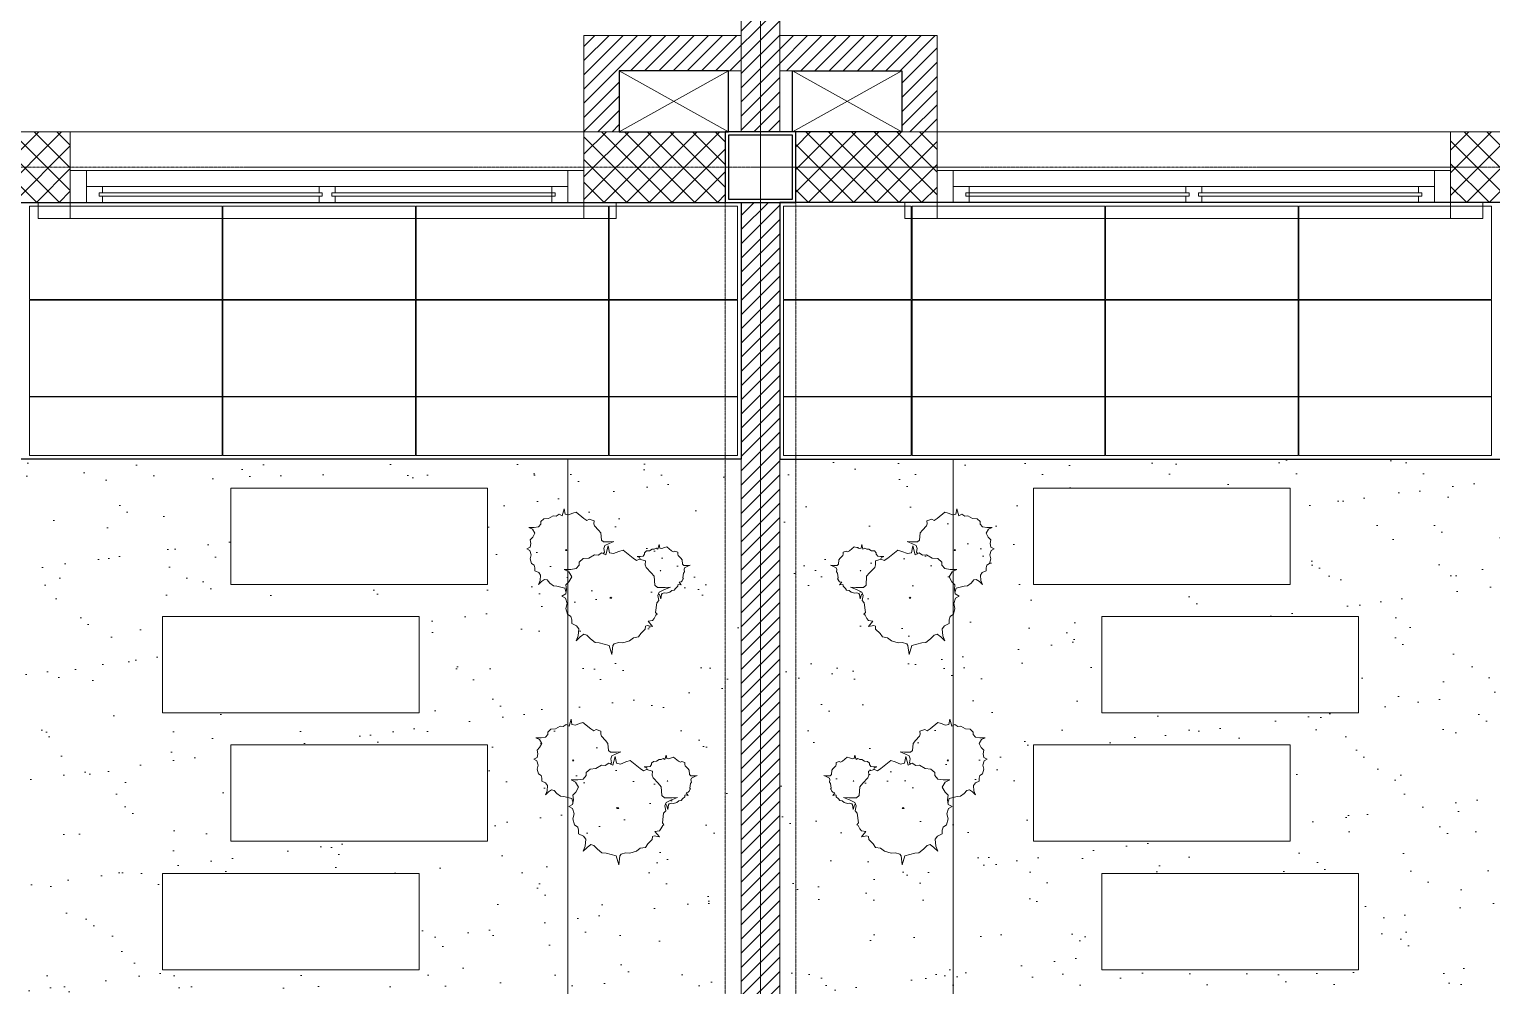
# Model space of a CAD drawing. Header units: millimetres. Extents: x 0 to 71617, y -15450 to 30894.
# Drawn here: x 50229 to 54785, y 21097 to 24076 of the extents above; entities that cross this region are included whole.
import ezdxf

# ---------------------------------------------------------------- set-up
doc = ezdxf.new("R2010")
doc.units = ezdxf.units.MM
doc.linetypes.add('CENTER2', pattern=[1.125, 0.75, -0.125, 0.125, -0.125])
doc.linetypes.add('HIDDEN', pattern=[0.375, 0.25, -0.125])
for name, color, linetype, lineweight in [('A-elevation 0.1(8)', 251, 'Continuous', 9), ('axis', 40, 'CENTER2', 5), ('DIM2', 4, 'Continuous', 5), ('Floor Hatch', 149, 'Continuous', 5), ('Hatch', 8, 'Continuous', 5), ('LINE-DETAIL-SAKURA', 2, 'Continuous', 30), ('tree', 251, 'Continuous', 0), ('Wall Brick', 5, 'Continuous', 15), ('Window', 133, 'Continuous', 5)]:
    doc.layers.add(name, color=color, linetype=linetype, lineweight=lineweight)
for name, color, linetype in [('COL', 5, 'Continuous'), ('DIM', 4, 'Continuous'), ('Floor tile', 44, 'Continuous'), ('WINDOW-PLAN-PANEL', 15, 'Continuous')]:
    doc.layers.add(name, color=color, linetype=linetype)
pattern_1 = [(45, (-2110, -10510), (-22.097087, 22.097087), [])]
pattern_2 = [(135, (-2110, -10510), (-35.35534, -35.35534), []), (225, (-2110, -10510), (35.35534, -35.35534), [])]

# ---------------------------------------------------------------- blocks, each defined once
blk = doc.blocks.new('AD2')
at = {"layer": 'Hatch'}
for points in [[(-100, 0), (0, 0), (0, -50), (-100, -50)], [(1700, 0), (1600, 0), (1600, -50), (1700, -50)]]:
    blk.add_lwpolyline(points, close=True, dxfattribs=at)
blk.add_lwpolyline([(0, -50), (1600, -50)], dxfattribs=at)
at = {"layer": 'Window'}
blk.add_line((1550, 100), (50, 100), dxfattribs=at)
for points in [[(0, 0), (0, 100), (50, 100), (50, 0)], [(50, 0), (50, 50), (100, 50), (100, 0)], [(785, 30), (90, 30), (90, 20), (785, 20)], [(815, 30), (1510, 30), (1510, 20), (815, 20)]]:
    blk.add_lwpolyline(points, close=True, dxfattribs=at)
for points in [[(1550, 100), (1550, 0), (1600, 0), (1600, 100), (1550, 100)], [(775, 20), (775, 0), (100, 0), (100, 50), (775, 50), (775, 30)], [(825, 30), (825, 50), (775, 50), (775, 30)], [(825, 30), (825, 50), (1500, 50), (1500, 30)], [(775, 0), (50, 0)], [(775, 20), (775, 0), (825, 0), (825, 20)], [(1500, 20), (1500, 0), (825, 0), (825, 20)]]:
    blk.add_lwpolyline(points, dxfattribs=at)
at = {"layer": 'Window', "elevation": 0}
blk.add_lwpolyline([(1500, 30), (1500, 50), (1550, 50), (1550, 0), (1500, 0), (1500, 20)], dxfattribs=at)
blk = doc.blocks.new('GRIDLINE-GF')
at = {"layer": 'axis'}
for p, q in [((29300, -6362.2, -0.1), (29300, 12546.8)), ((48410, 6500), (-4020, 6500))]:
    blk.add_line(p, q, dxfattribs=at)
blk = doc.blocks.new('SHALF')
at = {"layer": 'Hatch'}
for points in [[(31285, 95), (31625, -95)], [(31625, 95), (31285, -95)], [(32165, 95), (31825, -95)], [(31825, 95), (32165, -95)]]:
    blk.add_lwpolyline(points, dxfattribs=at)
blk = doc.blocks.new('2D WALL G.F')
at = {"layer": 'Hatch'}
h = blk.add_hatch(dxfattribs=at)
h.set_pattern_fill('LINE', color=256, scale=250, angle=45, style=0)
h.set_pattern_definition(pattern_1)
h.paths.add_polyline_path([(25150, 3370), (25590, 3370), (25590, 3290), (25730, 3290), (25730, 3390), (26390, 3390), (26390, 3510), (25150, 3510)])
h.paths.add_polyline_path([(24070, 3370), (24550, 3370), (24550, 3510), (24000, 3510), (24000, 3370)])
h.paths.add_polyline_path([(24110, 1210), (25730, 1210), (25730, 2490), (25590, 2490), (25590, 1340), (24110, 1340)])
h.paths.add_polyline_path([(25210.2, -2590), (25210, 110), (25730, 110), (25730, -10), (25330, -10), (25330, -2590)])
h.paths.add_polyline_path([(25210, -3490), (25210, -3390), (25330, -3390), (25330, -3490)])
h.paths.add_polyline_path([(29190, -110), (29310, -110), (29310, -2890), (29190, -2890)])
h.paths.add_polyline_path([(31560, 110), (31560, 300), (31940, 300), (31940, 410), (31450, 410), (31450, 110)])
h.paths.add_polyline_path([(32060, 3390), (31940, 3390), (31940, 110), (32060, 110)])
h.paths.add_polyline_path([(30210, 3390), (31890, 3390), (31890, 3510), (30210, 3510)])
h.paths.add_polyline_path([(26610, 3510), (26710, 3510), (26710, 3390), (26610, 3390)])
h = blk.add_hatch(dxfattribs=at)
h.set_pattern_fill('LINE', color=256, scale=250, angle=45, style=0)
h.set_pattern_definition(pattern_1)
h.paths.add_polyline_path([(32440, 110), (32440, 300), (32060, 300), (32060, 410), (32550, 410), (32550, 110)])
h.paths.add_polyline_path([(34810, -110), (34690, -110), (34690, -2890), (34810, -2890)])
h.paths.add_polyline_path([(38790, -3490), (38790, -3390), (38670, -3390), (38670, -3490)])
h.paths.add_polyline_path([(38789.8, -2590), (38790, 110), (38270, 110), (38270, -10), (38670, -10), (38670, -2590)])
h.paths.add_polyline_path([(39890, 1210), (38270, 1210), (38270, 2490), (38410, 2490), (38410, 1340), (39890, 1340)])
h.paths.add_polyline_path([(38850, 3370), (38410, 3370), (38410, 3290), (38270, 3290), (38270, 3390), (37610, 3390), (37610, 3510), (38850, 3510)])
h.paths.add_polyline_path([(39450, 3370), (39450, 3510), (40000, 3510), (40000, 3370), (39930, 3370)])
h.paths.add_polyline_path([(37390, 3510), (37290, 3510), (37290, 3390), (37390, 3390)])
h.paths.add_polyline_path([(33790, 3390), (32110, 3390), (32110, 3510), (33790, 3510)])
h = blk.add_hatch(dxfattribs=at)
h.set_pattern_fill('NET', color=256, scale=400, angle=135, style=0)
h.set_pattern_definition(pattern_2)
h.paths.add_polyline_path([(29190, -3110), (29190, -3490), (28750, -3490), (28750, -3710), (29410, -3710), (29410, -3110)])
h.paths.add_polyline_path([(29410, -110), (29850, -110), (29850, 110), (29410, 110)])
h.paths.add_polyline_path([(31450, 110), (31890, 110), (31890, -110), (31450, -110)])
h = blk.add_hatch(dxfattribs=at)
h.set_pattern_fill('NET', color=256, scale=400, angle=135, style=0)
h.set_pattern_definition(pattern_2)
h.paths.add_polyline_path([(34810, -3110), (34810, -3490), (35250, -3490), (35250, -3710), (34590, -3710), (34590, -3110)])
h.paths.add_polyline_path([(34590, -110), (34150, -110), (34150, 110), (34590, 110)])
h.paths.add_polyline_path([(32550, 110), (32110, 110), (32110, -110), (32550, -110)])
h = blk.add_hatch(dxfattribs=at)
h.set_pattern_fill('LINE', color=256, scale=250, angle=45, style=0)
h.set_pattern_definition(pattern_1)
h.paths.add_polyline_path([(32060, -110), (31940, -110), (31940, -4590), (32060, -4590)])
h.paths.add_polyline_path([(32040, -5410), (31960, -5410), (31960, -10290), (32040, -10290)])
h = blk.add_hatch(dxfattribs=at)
h.set_pattern_fill('LINE', color=256, scale=250, angle=45, style=0)
h.set_pattern_definition(pattern_1)
h.paths.add_polyline_path([(31940, -110), (32060, -110), (32060, -4590), (31940, -4590)])
h.paths.add_polyline_path([(31960, -5410), (32040, -5410), (32040, -10290), (31960, -10290)])
h = blk.add_hatch(dxfattribs=at)
h.set_pattern_fill('LINE', color=256, scale=250, angle=45, style=0)
h.set_pattern_definition(pattern_1)
h.paths.add_polyline_path([(31940, -110), (32060, -110), (32060, -4590), (31940, -4590)])
h.paths.add_polyline_path([(31940, -5410), (32060, -5410), (32060, -10290), (31940, -10290)])
at = {"layer": 'Hatch', "color": 3, "linetype": 'HIDDEN', "elevation": 7.9}
for points in [[(32000, -10500), (24000, -10500), (24000, 5500), (32000, 5500)], [(32000, -10500), (40000, -10500), (40000, 5500), (32000, 5500)]]:
    blk.add_lwpolyline(points, close=True, dxfattribs=at)
at = {"layer": 'Wall Brick'}
for points in [[(32060, 3390), (31940, 3390), (31940, 110), (32060, 110)], [(31940, 3390), (32060, 3390), (32060, 110), (31940, 110)], [(31940, 3390), (32060, 3390), (32060, 110), (31940, 110)], [(32060, 3390), (31940, 3390), (31940, 110), (32060, 110)], [(29410, -110), (29850, -110), (29850, 110), (29410, 110)], [(29850, 110), (29850, -110), (31450, -110), (31450, 110)], [(31450, 110), (31890, 110), (31890, -110), (31450, -110)], [(32550, 110), (32110, 110), (32110, -110), (32550, -110)], [(34150, 110), (34150, -110), (32550, -110), (32550, 110)], [(34590, -110), (34150, -110), (34150, 110), (34590, 110)], [(32060, -110), (31940, -110), (31940, -4590), (32060, -4590)], [(31940, -110), (32060, -110), (32060, -4590), (31940, -4590)], [(31940, -110), (32060, -110), (32060, -4590), (31940, -4590)], [(32060, -110), (31940, -110), (31940, -4590), (32060, -4590)]]:
    blk.add_lwpolyline(points, close=True, dxfattribs=at)
for points in [[(31560, 110), (31560, 300), (31940, 300), (31940, 410), (31450, 410), (31450, 110), (31560, 110)], [(32440, 110), (32440, 300), (32060, 300), (32060, 410), (32550, 410), (32550, 110), (32440, 110)]]:
    blk.add_lwpolyline(points, dxfattribs=at)
blk.add_blockref('SHALF', (275, 205), dxfattribs=at)
blk = doc.blocks.new('trees top 024')
at = {"color": 0}
for p, q in [((-1.515, 2.858), (-1.577, 2.629)), ((-1.484, 2.679), (-1.515, 2.858)), ((-2.166, 2.53), (-2.267, 2.44)), ((-2.267, 2.44), (-2.267, 2.361)), ((-2.019, 2.54), (-2.166, 2.53)), ((-1.872, 2.629), (-2.019, 2.54)), ((-1.771, 2.619), (-1.872, 2.629)), ((-1.678, 2.679), (-1.771, 2.619)), ((-1.577, 2.629), (-1.678, 2.679)), ((-1.376, 2.659), (-1.484, 2.679)), ((-1.236, 2.719), (-1.376, 2.659)), ((-1.128, 2.748), (-1.236, 2.719)), ((-0.872, 2.54), (-1.128, 2.748)), ((-0.779, 2.48), (-0.872, 2.54)), ((-0.701, 2.52), (-0.779, 2.48)), ((-0.546, 2.47), (-0.701, 2.52)), ((-0.554, 2.371), (-0.546, 2.47)), ((-0.531, 2.301), (-0.554, 2.371)), ((-2.655, 2.252), (-2.538, 2.192)), ((-2.484, 2.252), (-2.655, 2.252)), ((-2.531, 1.934), (-2.608, 1.854)), ((-2.538, 2.192), (-2.461, 2.063)), ((-2.461, 2.063), (-2.531, 1.934)), ((-2.345, 2.272), (-2.484, 2.252)), ((-2.267, 2.361), (-2.345, 2.272)), ((-0.399, 2.162), (-0.531, 2.301)), ((-0.322, 2.073), (-0.399, 2.162)), ((-0.306, 1.844), (-0.322, 2.073)), ((-2.616, 1.616), (-2.717, 1.556)), ((-2.717, 1.556), (-2.624, 1.506)), ((-2.624, 1.506), (-2.577, 1.367)), ((-2.593, 1.735), (-2.616, 1.616)), ((-2.608, 1.854), (-2.593, 1.735)), ((-1.446, 1.536), (-1.469, 1.506)), ((-1.469, 1.506), (-1.422, 1.506)), ((-1.422, 1.506), (-1.446, 1.536)), ((-0.291, 1.428), (-0.407, 1.354)), ((-0.236, 1.785), (-0.306, 1.844)), ((-0.165, 1.366), (-0.291, 1.428)), ((-0.25, 1.397), (-0.205, 1.447)), ((-0.043, 1.785), (-0.236, 1.785)), ((-0.229, 1.576), (-0.198, 1.665)), ((-0.205, 1.447), (-0.229, 1.576)), ((-0.198, 1.665), (-0.058, 1.735)), ((-0.087, 1.652), (-0.165, 1.366)), ((-0.048, 1.428), (-0.087, 1.652)), ((-0.058, 1.735), (0.097, 1.795)), ((0.087, 1.404), (-0.048, 1.428)), ((0.097, 1.795), (-0.043, 1.785)), ((0.262, 1.478), (0.087, 1.404)), ((0.397, 1.515), (0.262, 1.478)), ((0.717, 1.255), (0.397, 1.515)), ((1.155, 1.49), (1.092, 1.434)), ((1.092, 1.434), (1.092, 1.384)), ((1.247, 1.496), (1.155, 1.49)), ((1.339, 1.552), (1.247, 1.496)), ((1.402, 1.546), (1.339, 1.552)), ((1.461, 1.583), (1.402, 1.546)), ((1.524, 1.552), (1.461, 1.583)), ((1.562, 1.695), (1.524, 1.552)), ((1.582, 1.583), (1.562, 1.695)), ((1.65, 1.57), (1.582, 1.583)), ((1.737, 1.608), (1.65, 1.57)), ((1.805, 1.626), (1.737, 1.608)), ((1.964, 1.496), (1.805, 1.626)), ((2.023, 1.459), (1.964, 1.496)), ((2.071, 1.483), (2.023, 1.459)), ((2.168, 1.452), (2.071, 1.483)), ((2.163, 1.39), (2.168, 1.452)), ((-2.577, 1.367), (-2.608, 1.238)), ((-2.608, 1.238), (-2.569, 1.089)), ((-2.569, 1.089), (-2.484, 1.029)), ((-2.484, 1.029), (-2.461, 0.95)), ((-2.461, 0.95), (-2.461, 0.851)), ((-1.027, 1.031), (-1.124, 0.919)), ((-0.901, 1.242), (-1.027, 1.13)), ((-1.027, 1.13), (-1.027, 1.031)), ((-0.717, 1.255), (-0.901, 1.242)), ((-0.533, 1.366), (-0.717, 1.255)), ((-0.407, 1.354), (-0.533, 1.366)), ((0.833, 1.18), (0.717, 1.255)), ((0.93, 1.23), (0.833, 1.18)), ((0.957, 1.316), (0.85, 1.316)), ((0.85, 1.316), (0.923, 1.279)), ((0.923, 1.279), (0.96, 1.217)), ((1.124, 1.168), (0.93, 1.23)), ((1.044, 1.328), (0.957, 1.316)), ((1.092, 1.384), (1.044, 1.328)), ((1.114, 1.043), (1.124, 1.168)), ((1.143, 0.956), (1.114, 1.043)), ((1.308, 0.783), (1.143, 0.956)), ((2.178, 1.347), (2.163, 1.39)), ((2.26, 1.26), (2.178, 1.347)), ((2.308, 1.204), (2.26, 1.26)), ((2.318, 1.061), (2.308, 1.204)), ((2.362, 1.024), (2.318, 1.061)), ((2.483, 1.024), (2.362, 1.024)), ((2.366, 0.893), (2.386, 0.949)), ((2.386, 0.949), (2.473, 0.993)), ((2.473, 0.993), (2.57, 1.03)), ((2.57, 1.03), (2.483, 1.024)), ((-2.461, 0.851), (-2.337, 0.791)), ((-2.29, 0.533), (-2.345, 0.403)), ((-2.345, 0.403), (-2.244, 0.503)), ((-2.337, 0.791), (-2.275, 0.711)), ((-2.275, 0.711), (-2.29, 0.533)), ((-2.244, 0.503), (-2.143, 0.572)), ((-2.143, 0.572), (-2.066, 0.552)), ((-2.066, 0.552), (-1.973, 0.453)), ((-1.298, 0.894), (-1.511, 0.894)), ((-1.511, 0.894), (-1.366, 0.82)), ((-1.356, 0.497), (-1.453, 0.397)), ((-1.366, 0.82), (-1.269, 0.658)), ((-1.269, 0.658), (-1.356, 0.497)), ((-1.124, 0.919), (-1.298, 0.894)), ((1.405, 0.671), (1.308, 0.783)), ((1.424, 0.385), (1.405, 0.671)), ((1.606, 0.869), (1.591, 0.85)), ((1.591, 0.85), (1.62, 0.85)), ((1.62, 0.85), (1.606, 0.869)), ((2.207, 0.477), (2.279, 0.49)), ((2.279, 0.39), (2.207, 0.477)), ((2.279, 0.49), (2.304, 0.521)), ((2.304, 0.521), (2.333, 0.577)), ((2.328, 0.62), (2.347, 0.775)), ((2.352, 0.589), (2.328, 0.62)), ((2.333, 0.577), (2.352, 0.589)), ((2.347, 0.775), (2.381, 0.813)), ((2.381, 0.813), (2.366, 0.893)), ((-1.973, 0.453), (-1.856, 0.364)), ((-1.856, 0.364), (-1.748, 0.354)), ((-1.748, 0.354), (-1.492, 0.284)), ((-1.463, 0.099), (-1.589, 0.025)), ((-1.589, 0.025), (-1.473, -0.037)), ((-1.492, 0.284), (-1.451, 0.142)), ((-1.434, 0.248), (-1.463, 0.099)), ((-1.453, 0.397), (-1.434, 0.248)), ((0, 0), (-0.029, -0.037)), ((0.029, -0.037), (0, 0)), ((1.511, 0.311), (1.424, 0.385)), ((1.754, 0.311), (1.511, 0.311)), ((1.521, 0.05), (1.56, 0.161)), ((1.55, -0.112), (1.521, 0.05)), ((1.539, 0.096), (1.577, 0.086)), ((1.56, 0.161), (1.734, 0.248)), ((1.577, 0.086), (1.62, -0.063)), ((1.62, -0.063), (1.64, 0.086)), ((1.64, 0.086), (1.659, 0.111)), ((1.659, 0.111), (1.727, 0.136)), ((1.727, 0.136), (1.8, 0.13)), ((1.734, 0.248), (1.928, 0.323)), ((1.928, 0.323), (1.754, 0.311)), ((1.8, 0.13), (1.906, 0.161)), ((1.906, 0.161), (1.969, 0.21)), ((1.969, 0.21), (2.052, 0.223)), ((2.052, 0.223), (2.09, 0.279)), ((2.09, 0.279), (2.163, 0.347)), ((2.163, 0.347), (2.168, 0.397)), ((2.168, 0.397), (2.192, 0.409)), ((2.192, 0.409), (2.279, 0.39)), ((-1.473, -0.037), (-1.415, -0.211)), ((-1.415, -0.211), (-1.453, -0.373)), ((-1.453, -0.373), (-1.405, -0.559)), ((-0.029, -0.037), (0.029, -0.037)), ((1.444, -0.497), (1.482, -0.186)), ((1.482, -0.186), (1.55, -0.112)), ((-1.405, -0.559), (-1.298, -0.634)), ((-1.298, -0.634), (-1.269, -0.733)), ((-1.269, -0.733), (-1.269, -0.857)), ((-1.269, -0.857), (-1.114, -0.932)), ((-1.114, -0.932), (-1.037, -1.031)), ((1.114, -1.043), (1.124, -0.944)), ((1.124, -0.944), (1.172, -0.919)), ((1.172, -0.919), (1.347, -0.956)), ((1.201, -0.783), (1.347, -0.758)), ((1.347, -0.956), (1.201, -0.783)), ((1.347, -0.758), (1.395, -0.696)), ((1.395, -0.696), (1.453, -0.584)), ((1.492, -0.559), (1.444, -0.497)), ((1.453, -0.584), (1.492, -0.559)), ((-1.056, -1.255), (-1.124, -1.416)), ((-1.124, -1.416), (-0.998, -1.292)), ((-1.037, -1.031), (-1.056, -1.255)), ((-0.998, -1.292), (-0.872, -1.205)), ((-0.872, -1.205), (-0.775, -1.23)), ((-0.775, -1.23), (-0.659, -1.354)), ((-0.659, -1.354), (-0.514, -1.466)), ((0.388, -1.478), (0.601, -1.416)), ((0.601, -1.416), (0.727, -1.317)), ((0.727, -1.317), (0.891, -1.292)), ((0.891, -1.292), (0.969, -1.18)), ((0.969, -1.18), (1.114, -1.043)), ((-0.514, -1.466), (-0.378, -1.478)), ((-0.378, -1.478), (-0.058, -1.565)), ((-0.058, -1.565), (0.029, -1.863)), ((0.029, -1.863), (0.068, -1.565)), ((0.068, -1.565), (0.107, -1.515)), ((0.107, -1.515), (0.242, -1.466)), ((0.242, -1.466), (0.388, -1.478))]:
    blk.add_line(p, q, dxfattribs=at)
blk = doc.blocks.new('tree0002')
at = {"color": 0, "xscale": 500, "yscale": 500, "zscale": 500}
blk.add_blockref('trees top 024', (1737266, 70360), dxfattribs=at)
blk = doc.blocks.new('LANDSCAPE SITE')
h = blk.add_hatch()
h.set_pattern_fill('AR-SAND', color=256, scale=5, angle=180, style=0)
h.paths.add_polyline_path([(31410, 3790), (31410, 7510), (31310, 7510), (31310, 9490), (33400, 9490), (33400, 3790)])
h.paths.add_polyline_path([(32937.1, 5000), (32937.1, 4700), (32137.1, 4700), (32137.1, 5000)], flags=16)
h.paths.add_polyline_path([(33150, 5400), (33150, 5100), (32350, 5100), (32350, 5400)], flags=16)
h.paths.add_polyline_path([(32937.1, 5800), (32937.1, 5500), (32137.1, 5500), (32137.1, 5800)], flags=16)
h.paths.add_polyline_path([(32937.1, 6200), (32937.1, 5900), (32137.1, 5900), (32137.1, 6200)], flags=16)
h.paths.add_polyline_path([(33150, 6600), (33150, 6300), (32350, 6300), (32350, 6600)], flags=16)
h.paths.add_polyline_path([(33150, 7000), (33150, 6700), (32350, 6700), (32350, 7000)], flags=16)
h.paths.add_polyline_path([(32938, 7400), (32938, 7100), (32138, 7100), (32138, 7400)], flags=16)
h.paths.add_polyline_path([(33150, 7800), (33150, 7500), (32350, 7500), (32350, 7800)], flags=16)
h.paths.add_polyline_path([(32937.1, 8200), (32937.1, 7900), (32137.1, 7900), (32137.1, 8200)], flags=16)
h.paths.add_polyline_path([(33150, 8600), (33150, 8300), (32350, 8300), (32350, 8600)], flags=16)
h.paths.add_polyline_path([(32937.1, 9000), (32937.1, 8700), (32137.1, 8700), (32137.1, 9000)], flags=16)
h.paths.add_polyline_path([(33150, 9400), (33150, 9100), (32350, 9100), (32350, 9400)], flags=16)
h = blk.add_hatch()
h.set_pattern_fill('AR-SAND', color=256, scale=5, angle=180, style=0)
h.paths.add_polyline_path([(33400, 730.5), (33400, 9490), (33940, 9490), (33940, 5810), (33890, 5810), (33890, 4990), (33940, 4990), (33940, 110), (33894.8, 110), (33894.8, 730.5)])
h = blk.add_hatch()
h.set_pattern_fill('AR-SAND', color=256, scale=5, angle=180, style=0)
h.paths.add_polyline_path([(34600, 730.5), (34600, 9490), (34060, 9490), (34060, 5810), (34110, 5810), (34110, 4990), (34060, 4990), (34060, 110), (34105.2, 110), (34105.2, 730.5)])
h = blk.add_hatch()
h.set_pattern_fill('AR-SAND', color=256, scale=5, angle=180, style=0)
h.paths.add_polyline_path([(36590, 3790), (36590, 7510), (36690, 7510), (36690, 9490), (34600, 9490), (34600, 3790)])
h.paths.add_polyline_path([(35062.9, 5000), (35062.9, 4700), (35862.9, 4700), (35862.9, 5000)], flags=16)
h.paths.add_polyline_path([(34850, 5400), (34850, 5100), (35650, 5100), (35650, 5400)], flags=16)
h.paths.add_polyline_path([(35062.9, 5800), (35062.9, 5500), (35862.9, 5500), (35862.9, 5800)], flags=16)
h.paths.add_polyline_path([(35062.9, 6200), (35062.9, 5900), (35862.9, 5900), (35862.9, 6200)], flags=16)
h.paths.add_polyline_path([(34850, 6600), (34850, 6300), (35650, 6300), (35650, 6600)], flags=16)
h.paths.add_polyline_path([(34850, 7000), (34850, 6700), (35650, 6700), (35650, 7000)], flags=16)
h.paths.add_polyline_path([(35062, 7400), (35062, 7100), (35862, 7100), (35862, 7400)], flags=16)
h.paths.add_polyline_path([(34850, 7800), (34850, 7500), (35650, 7500), (35650, 7800)], flags=16)
h.paths.add_polyline_path([(35062.9, 8200), (35062.9, 7900), (35862.9, 7900), (35862.9, 8200)], flags=16)
h.paths.add_polyline_path([(34850, 8600), (34850, 8300), (35650, 8300), (35650, 8600)], flags=16)
h.paths.add_polyline_path([(35062.9, 9000), (35062.9, 8700), (35862.9, 8700), (35862.9, 9000)], flags=16)
h.paths.add_polyline_path([(34850, 9400), (34850, 9100), (35650, 9100), (35650, 9400)], flags=16)
at = {"elevation": 0}
for points in [[(31410, 3790), (31410, 7510), (31310, 7510), (31310, 9490), (33400, 9490), (33400, 3790)], [(33400, 730.5), (33400, 9490), (33940, 9490), (33940, 5810), (33890, 5810), (33890, 4990), (33940, 4990), (33940, 110), (33894.8, 110), (33894.8, 730.5)], [(34600, 730.5), (34600, 9490), (34060, 9490), (34060, 5810), (34110, 5810), (34110, 4990), (34060, 4990), (34060, 110), (34105.2, 110), (34105.2, 730.5)], [(36590, 3790), (36590, 7510), (36690, 7510), (36690, 9490), (34600, 9490), (34600, 3790)]]:
    blk.add_lwpolyline(points, close=True, dxfattribs=at)
at = {"yscale": 0.1925586510379964, "zscale": 0.1925586510379964}
for p, xscale in [((-300991.6, -4487.6, 0), 0.1925586510379964), ((-300991.6, -4487.6, 0), 0.1925586510379964), ((368991.6, -4487.6, 0), -0.1925586510379964), ((368991.6, -4487.6, 0), -0.1925586510379964), ((-300969.9, -5142.9, 0), 0.1925586510379964), ((368969.9, -5142.9, 0), -0.1925586510379964)]:
    blk.add_blockref('tree0002', p, dxfattribs=dict(at, xscale=xscale))
blk = doc.blocks.new('Col-1')
at = {"layer": 'COL'}
for points in [[(-10, -10), (210, -10), (210, 210), (-10, 210)], [(0, 0), (200, 0), (200, 200), (0, 200)]]:
    blk.add_lwpolyline(points, close=True, dxfattribs=at)
blk = doc.blocks.new('COL-GF1')
at = {"layer": 'COL'}
blk.add_blockref('Col-1', (31900, 5200), dxfattribs=at)
blk = doc.blocks.new('FENCE1')
at = {"layer": 'Hatch', "color": 3}
for points in [[(34000, -100), (26000, -100), (26000, 15900), (34000, 15900)], [(34000, -100), (42000, -100), (42000, 15900), (34000, 15900)]]:
    blk.add_lwpolyline(points, close=True, dxfattribs=at)

msp = doc.modelspace()

# ---------------------------------------------------------------- linework, layer by layer
at = {"layer": 'A-elevation 0.1(8)', "elevation": 0}
for points in [[(51656.5, 22646.7), (51656.5, 22346.7), (50856.5, 22346.7), (50856.5, 22646.7)], [(53356.5, 22646.7), (53356.5, 22346.7), (54156.5, 22346.7), (54156.5, 22646.7)], [(51443.7, 22246.7), (51443.7, 21946.7), (50643.7, 21946.7), (50643.7, 22246.7)], [(53569.4, 22246.7), (53569.4, 21946.7), (54369.4, 21946.7), (54369.4, 22246.7)], [(51656.5, 21846.7), (51656.5, 21546.7), (50856.5, 21546.7), (50856.5, 21846.7)], [(53356.5, 21846.7), (53356.5, 21546.7), (54156.5, 21546.7), (54156.5, 21846.7)], [(51443.7, 21446.7), (51443.7, 21146.7), (50643.7, 21146.7), (50643.7, 21446.7)], [(53569.4, 21446.7), (53569.4, 21146.7), (54369.4, 21146.7), (54369.4, 21446.7)]]:
    msp.add_lwpolyline(points, close=True, dxfattribs=at)
at = {"layer": 'DIM', "elevation": 0}
for points in [[(52406.5, 23946.7), (52066.5, 23946.7), (52066.5, 23756.7), (52406.5, 23756.7)], [(52606.5, 23946.7), (52946.5, 23946.7), (52946.5, 23756.7), (52606.5, 23756.7)]]:
    msp.add_lwpolyline(points, close=True, dxfattribs=at)
at = {"layer": 'Floor Hatch', "ltscale": 100, "elevation": 0}
for points in [[(50829.5, 23234.7), (50229.5, 23234.7), (50229.5, 23524.7), (50829.5, 23524.7)], [(51431.5, 23234.7), (50831.5, 23234.7), (50831.5, 23524.7), (51431.5, 23524.7)], [(52033.5, 23234.7), (51433.5, 23234.7), (51433.5, 23524.7), (52033.5, 23524.7)], [(52434.5, 23524.7), (52035.5, 23524.7), (52035.5, 23234.7), (52434.5, 23234.7)], [(52578.5, 23524.7), (52975.5, 23524.7), (52975.5, 23234.7), (52578.5, 23234.7)], [(52979.5, 23234.7), (53579.5, 23234.7), (53579.5, 23524.7), (52979.5, 23524.7)], [(53581.5, 23234.7), (54181.5, 23234.7), (54181.5, 23524.7), (53581.5, 23524.7)], [(54183.5, 23234.7), (54783.5, 23234.7), (54783.5, 23524.7), (54183.5, 23524.7)], [(50829.5, 22932.7), (50229.5, 22932.7), (50229.5, 23232.7), (50829.5, 23232.7)], [(51431.5, 22932.7), (50831.5, 22932.7), (50831.5, 23232.7), (51431.5, 23232.7)], [(52033.5, 22932.7), (51433.5, 22932.7), (51433.5, 23232.7), (52033.5, 23232.7)], [(52434.5, 23232.7), (52035.5, 23232.7), (52035.5, 22932.7), (52434.5, 22932.7)], [(52578.5, 23232.7), (52975.5, 23232.7), (52975.5, 22932.7), (52578.5, 22932.7)], [(52979.5, 22932.7), (53579.5, 22932.7), (53579.5, 23232.7), (52979.5, 23232.7)], [(53581.5, 22932.7), (54181.5, 22932.7), (54181.5, 23232.7), (53581.5, 23232.7)], [(54183.5, 22932.7), (54783.5, 22932.7), (54783.5, 23232.7), (54183.5, 23232.7)], [(50829.5, 22930.7), (50229.5, 22930.7), (50229.5, 22748.7), (50829.5, 22748.7)], [(51431.5, 22930.7), (50831.5, 22930.7), (50831.5, 22748.7), (51431.5, 22748.7)], [(52033.5, 22930.7), (51433.5, 22930.7), (51433.5, 22748.7), (52033.5, 22748.7)], [(52434.5, 22930.7), (52035.5, 22930.7), (52035.5, 22748.7), (52434.5, 22748.7)], [(52578.5, 22930.7), (52975.5, 22930.7), (52975.5, 22748.7), (52578.5, 22748.7)], [(52979.5, 22930.7), (53579.5, 22930.7), (53579.5, 22748.7), (52979.5, 22748.7)], [(53581.5, 22930.7), (54181.5, 22930.7), (54181.5, 22748.7), (53581.5, 22748.7)], [(54183.5, 22930.7), (54783.5, 22930.7), (54783.5, 22748.7), (54183.5, 22748.7)]]:
    msp.add_lwpolyline(points, close=True, dxfattribs=at)
at = {"layer": 'Floor tile', "elevation": 0}
for points in [[(49815.7, 23536.7), (52446.5, 23536.7), (52446.5, 22736.7), (49816.5, 22736.7)], [(55197.4, 23536.7), (52566.5, 23536.7), (52566.5, 22736.7), (55196.5, 22736.7)]]:
    msp.add_lwpolyline(points, close=True, dxfattribs=at)
at = {"layer": 'WINDOW-PLAN-PANEL', "linetype": 'HIDDEN', "lineweight": 9, "elevation": 0}
for points in [[(44506.5, 16646.2), (49916.5, 16646.2), (49916.5, 18236.7), (52396.5, 18236.7), (52396.5, 23536.7)], [(60506.5, 16646.2), (55096.5, 16646.2), (55096.5, 18236.7), (52616.5, 18236.7), (52616.5, 23536.7)]]:
    msp.add_lwpolyline(points, dxfattribs=at)

# ---------------------------------------------------------------- block references
at = {"layer": 'DIM2'}
msp.add_blockref('GRIDLINE-GF', (23206.5, 17146.7, 0), dxfattribs=at)
at = {"layer": 'LINE-DETAIL-SAKURA'}
for name, p in [('FENCE1', (18506.5, 13247.1, 15.9)), ('COL-GF1', (20506.5, 18346.7, 0))]:
    msp.add_blockref(name, p, dxfattribs=at)
at = {"layer": 'tree'}
msp.add_blockref('LANDSCAPE SITE', (18506.5, 13246.7), dxfattribs=at)
at = {"layer": 'Wall Brick', "color": 1}
msp.add_blockref('2D WALL G.F', (20506.5, 23646.7, 0), dxfattribs=at)
at = {"layer": 'Window', "xscale": -1}
msp.add_blockref('AD2', (51956.5, 23536.7, 0), dxfattribs=at)
at = {"layer": 'Window'}
msp.add_blockref('AD2', (53056.5, 23536.7, 0), dxfattribs=at)

doc.saveas('drawing.dxf')
